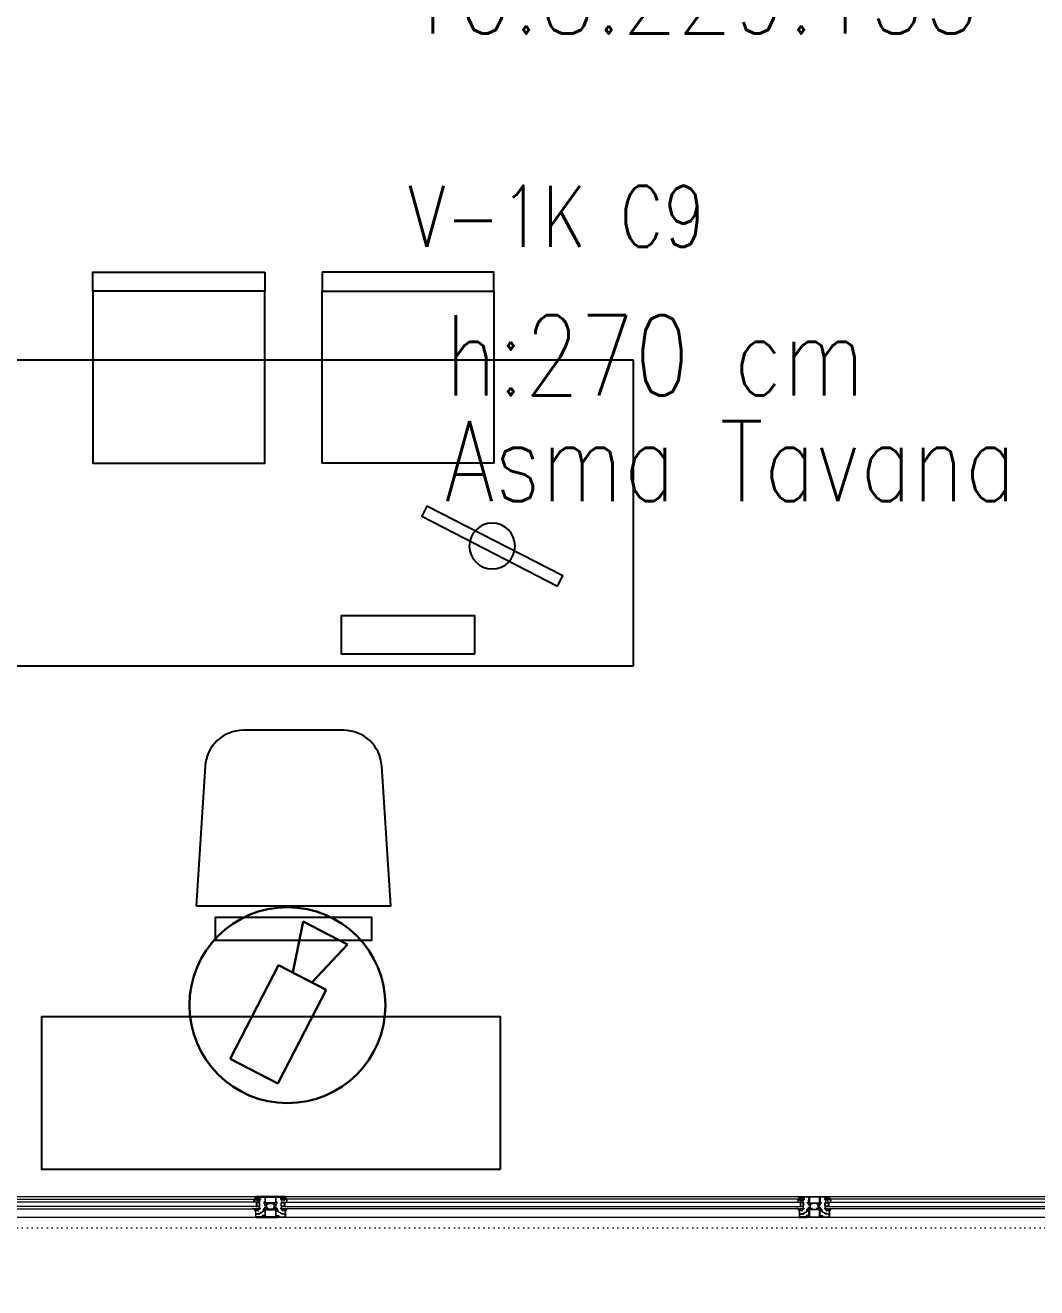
# Model space of a CAD drawing. Extents: x -1286 to 34975, y -230 to 6637.
# Drawn here: x 30806.7 to 31071.6, y 2411.8 to 2742.5 of the extents above; entities that cross this region are included whole.
import ezdxf

# ---------------------------------------------------------------- set-up
doc = ezdxf.new("R2010")
doc.units = 0
doc.header["$LTSCALE"] = 20
doc.linetypes.add('DOT2', pattern=[0.125, 0, -0.125])
doc.layers.get('0').update_dxf_attribs({"color": 9, "lineweight": 9})
for name, color, linetype, lineweight in [('05', 9, 'Continuous', 9), ('06D', 9, 'Continuous', 9), ('10', 9, 'Continuous', 9), ('15', 9, 'Continuous', 9), ('20', 9, 'DOT2', 9), ('E-DAHİLİ DOME KAMERA', 7, 'Continuous', 30), ('E-YAZI', 7, 'Continuous', 30)]:
    doc.layers.add(name, color=color, linetype=linetype, lineweight=lineweight)
doc.styles.add('E-YAZI', font='txttw.shx')

# ---------------------------------------------------------------- blocks, each defined once
blk = doc.blocks.new('AST55M13', base_point=(-120.6, -64.2))
at = {"linetype": 'Continuous'}
for points in [[(-120.6, -63.9), (-120.6, -24.599998), (-120.6, 14.700005, -0.414209), (-120.3, 15), (-115.899996, 15, -0.41421), (-115.6, 14.7), (-115.6, 12.699992, -0.41421), (-116.3, 12, -0.414214), (-116.6, 12.3), (-116.6, 13.1, 0.414214), (-117.1, 13.6), (-118.5, 13.6, 0.414214), (-119, 13.1), (-119, 6.399992, 0.414209), (-118.5, 5.9), (-117.099986, 5.9, 0.414205), (-116.6, 6.4), (-116.6, 7.20001, -0.414204), (-116.3, 7.5, -0.414214), (-115.6, 6.8), (-115.6, 3.7, -0.414214), (-116.1, 3.2), (-116.3, 3.2, -0.414214), (-116.6, 3.5), (-116.6, 4.2, 0.414214), (-116.9, 4.5), (-119, 4.5), (-119, -8.961104, 0.425432), (-117.96186, -9.960376), (-105.788552, -9.511013, 0.403077), (-105.5, -9.211232), (-105.5, -8, -0.414214), (-104.3, -6.8), (-103.392821, -6.8, -0.372826), (-102.403076, -7.657148, -0.456845), (-102.7, -8), (-104, -8, 0.414214), (-104.3, -8.3), (-104.3, -9.700012, 0.414202), (-104, -10), (-100.946604, -10), (-98.338437, -9.302068, -0.70008), (-97.584089, -10.379782), (-97.709916, -10.559482), (-99.43897, -12.27067, -0.607471), (-100.039661, -12.112259, 0.283637), (-100.258255, -11.885421), (-102.095283, -11.393179, 1.229391), (-102.4, -11.895399), (-102.4, -16.105016, 0.585524), (-101.943697, -16.361081), (-100.001669, -15.175658, -0.713652), (-99.56466, -15.537556), (-100.36784, -17.668029, -0.16709), (-100.492251, -17.818266), (-102.4, -18.982765), (-102.4, -30.217235), (-100.492251, -31.381734, -0.16709), (-100.36784, -31.531971), (-99.564658, -33.662449, -0.713657), (-100.001677, -34.024337), (-101.943707, -32.838913, 0.585511), (-102.4, -33.094985), (-102.4, -37.304601, 1.229391), (-102.095283, -37.806821), (-100.258255, -37.314579, 0.283637), (-100.039661, -37.087741, -0.607471), (-99.43897, -36.92933), (-97.709916, -38.640518), (-97.584089, -38.820218, -0.700084), (-98.338445, -39.89793), (-100.946604, -39.2), (-104.000005, -39.2, 0.414209), (-104.3, -39.5), (-104.3, -40.900004, 0.41421), (-104, -41.2), (-102.699997, -41.2, -0.456841), (-102.403076, -41.542851, -0.372826), (-103.39282, -42.4), (-104.3, -42.4, -0.414214), (-105.5, -41.2), (-105.5, -39.988768, 0.403083), (-105.788558, -39.688986), (-117.96186, -39.239624, 0.425432), (-119, -40.238896), (-119, -53.7), (-116.9, -53.7, 0.414214), (-116.6, -53.4), (-116.6, -52.69999, -0.414204), (-116.3, -52.4), (-116.09999, -52.4, -0.414208), (-115.6, -52.9), (-115.6, -56.000007, -0.414213), (-116.300007, -56.7, -0.414207), (-116.6, -56.4), (-116.6, -55.599986, 0.414205), (-117.1, -55.1), (-118.500008, -55.1, 0.414209), (-119, -55.6), (-119, -62.3, 0.414214), (-118.5, -62.8), (-117.1, -62.8, 0.414214), (-116.6, -62.3), (-116.6, -61.499993, -0.414207), (-116.3, -61.2, -0.414214), (-115.6, -61.9), (-115.6, -63.900008, -0.414206), (-115.9, -64.2), (-120.300006, -64.2, -0.414208), (-120.6, -63.9)], [(-99.249717, -12.903653), (-90.785616, -12.903653, 0.131652), (-90.285616, -12.769679), (-88.422218, -11.693846, -0.131652), (-88.272218, -11.653653), (-88.017666, -11.653653, -0.414214), (-87.717666, -11.953653), (-87.717666, -15.553653, -0.414214), (-88.017666, -15.853653), (-88.272218, -15.853653, -0.131646), (-88.422211, -15.813465), (-90.285616, -14.737628, 0.131652), (-90.785616, -14.603653), (-99.249717, -14.603653, 0.131652), (-99.749717, -14.737628), (-101.613115, -15.813461, -0.131646), (-101.763107, -15.853653), (-102.017666, -15.853653, -0.414205), (-102.317666, -15.553662), (-102.317666, -11.953653, -0.414205), (-102.017675, -11.653653), (-101.763115, -11.653653, -0.131652), (-101.613115, -11.693846), (-99.749717, -12.769679, 0.131652), (-99.249717, -12.903653)], [(-85.3, -10), (-81.1, -10), (-76.9, -10), (-76.6, -10.3), (-76.3, -10), (-67.9, -10, 0.414205), (-67.6, -9.700009), (-67.6, -8.491608, -0.365977), (-67.35, -8.195804, 0.365977), (-67.1, -7.9), (-67.1, -6.8, 0.414195), (-67.399981, -6.5), (-68.3, -6.5, 0.36597), (-68.595803, -6.749993, -0.366034), (-68.89166, -7), (-69.3, -7, -0.414202), (-69.6, -6.700012), (-69.6, -6.5, -0.414214), (-68.1, -5), (-65.9, -5, -0.414207), (-65.6, -5.299994), (-65.6, -43.9, -0.414201), (-65.899987, -44.2), (-68.1, -44.2, -0.414214), (-69.6, -42.7), (-69.6, -42.5, -0.414207), (-69.300007, -42.2), (-68.891668, -42.2, -0.366034), (-68.595804, -42.45, 0.365977), (-68.3, -42.7), (-67.4, -42.7, 0.414206), (-67.1, -42.400008), (-67.1, -41.3, 0.365977), (-67.35, -41.004196, -0.365977), (-67.6, -40.708392), (-67.6, -39.5, 0.4142), (-67.899986, -39.2), (-76.3, -39.2), (-76.6, -38.9), (-76.9, -39.2), (-85.3, -39.2, 0.4142), (-85.6, -39.499986), (-85.6, -40.708392, -0.365977), (-85.85, -41.004196, 0.365977), (-86.1, -41.3), (-86.1, -42.4, 0.414199), (-85.800015, -42.7), (-84.9, -42.7, 0.365977), (-84.604196, -42.45, -0.366034), (-84.308332, -42.2), (-83.9, -42.2, -0.414214), (-83.6, -42.5), (-83.6, -42.7, -0.414214), (-85.1, -44.2), (-86.8, -44.2, -0.414214), (-87.6, -43.4), (-87.6, -42.7, 0.414205), (-87.899991, -42.4), (-88.10718, -42.4, -0.372825), (-89.096923, -41.542857, -0.45685), (-88.8, -41.2), (-87.9, -41.2, 0.414198), (-87.6, -40.900016), (-87.6, -39.5, 0.414214), (-87.9, -39.2), (-89.053396, -39.2), (-91.661555, -39.89793, -0.700084), (-92.415911, -38.820218), (-92.290084, -38.640518), (-90.56103, -36.92933, -0.607471), (-89.960339, -37.087741, 0.283637), (-89.741745, -37.314579), (-87.904717, -37.806821, 1.229391), (-87.6, -37.304601), (-87.6, -33.094984, 0.585516), (-88.056297, -32.838916), (-89.998323, -34.024337, -0.713656), (-90.435343, -33.66245), (-89.63216, -31.531971, -0.241095), (-89.507749, -31.381734), (-87.6, -30.217235), (-87.6, -18.982765), (-89.507749, -17.818266, -0.167084), (-89.632158, -17.668036), (-90.43534, -15.537556, -0.713656), (-89.998329, -15.17566), (-88.056303, -16.361081, 0.585518), (-87.6, -16.105021), (-87.6, -11.895399, 1.229391), (-87.904717, -11.393179), (-89.741745, -11.885421, 0.283637), (-89.960339, -12.112259, -0.607471), (-90.56103, -12.27067), (-92.290084, -10.559482), (-92.415911, -10.379782, -0.700084), (-91.661555, -9.30207), (-89.053396, -10), (-87.9, -10, 0.414206), (-87.6, -9.700008), (-87.6, -8.3, 0.414206), (-87.899992, -8), (-88.8, -8, -0.456844), (-89.096924, -7.657149, -0.372825), (-88.107186, -6.8), (-87.9, -6.8, 0.414214), (-87.6, -6.5), (-87.6, -5.800024, -0.414222), (-86.8, -5), (-85.1, -5, -0.414214), (-83.6, -6.5), (-83.6, -6.7, -0.414201), (-83.899987, -7), (-84.308332, -7, -0.366034), (-84.604196, -6.75, 0.365977), (-84.9, -6.5), (-85.8, -6.5, 0.414199), (-86.1, -6.799985), (-86.1, -7.9, 0.365977), (-85.85, -8.195804, -0.365977), (-85.6, -8.491608), (-85.6, -9.7, 0.414214), (-85.3, -10)], [(-99.249717, -36.296347), (-90.785616, -36.296347, -0.131652), (-90.285616, -36.430321), (-88.422218, -37.506154, 0.131643), (-88.272229, -37.546347), (-88.017666, -37.546347, 0.414214), (-87.717666, -37.246347), (-87.717666, -33.646347, 0.414214), (-88.017666, -33.346347), (-88.272218, -33.346347, 0.131652), (-88.422218, -33.386539), (-90.285616, -34.462372, -0.131652), (-90.785616, -34.596347), (-99.249717, -34.596347, -0.131652), (-99.749717, -34.462372), (-101.613115, -33.386539, 0.131652), (-101.763115, -33.346347), (-102.017666, -33.346347, 0.414205), (-102.317666, -33.646338), (-102.317666, -37.246347, 0.414205), (-102.017675, -37.546347), (-101.763115, -37.546347, 0.131649), (-101.613118, -37.506156), (-99.749717, -36.430321, -0.131652), (-99.249717, -36.296347)]]:
    blk.add_lwpolyline(points, format="xyb", close=True, dxfattribs=at)
for points in [[(-119, -24.6), (-119, -37.6), (-104.1, -37.6), (-104.1, -11.6), (-119, -11.6), (-119, -24.6)], [(-76.55, -11.6), (-85.9, -11.6), (-85.9, -37.6), (-67.2, -37.6), (-67.2, -11.6), (-76.55, -11.6)]]:
    blk.add_lwpolyline(points, close=True, dxfattribs=at)
blk = doc.blocks.new('AS25G13', base_point=(534.475891, 569.218076))
at = {"linetype": 'Continuous'}
blk.add_lwpolyline([(554.475892, 593.818076), (554.475892, 574.618076, -0.414213), (554.175891, 574.318077), (553.575892, 574.318076, -0.414213), (553.275891, 574.618077), (553.275892, 574.818076), (550.275892, 574.818076), (550.275892, 572.118076), (550.625892, 571.916004, -0.414213), (550.735699, 571.506195), (549.749855, 569.798664, -0.767327), (549.075893, 569.979252), (549.075892, 575.018076, -0.414213), (550.075891, 576.018077), (552.775892, 576.018076, 0.414213), (553.275892, 576.518077), (553.275892, 592.418076, 0.414213), (552.775892, 592.918077), (546.871944, 592.918076, 0.414213), (545.871944, 591.918078), (545.871944, 584.702506, -0.236642), (544.585327, 582.137556, 0.18958), (541.498237, 577.158525, -0.197358), (540.185462, 575.110574), (538.643454, 574.030849, 0.244575), (537.875891, 572.556375), (537.875892, 569.763782, -0.767327), (536.857591, 569.490929), (535.716084, 571.468076, -0.577351), (535.975892, 571.918076), (536.675892, 571.918076), (536.675892, 572.556375, -0.244575), (537.955162, 575.013831), (539.49717, 576.093557, 0.197358), (540.317654, 577.373526, -0.18958), (543.867808, 583.099413, 0.236642), (544.671943, 584.702506), (544.671944, 585.818076, 0.414213), (544.371944, 586.118076), (543.971944, 586.118076, -0.414213), (543.671943, 586.418077), (543.671944, 586.818076, -0.414213), (543.971944, 587.118076), (544.171944, 587.118076, 0.414213), (544.671944, 587.618077), (544.671944, 591.918076, 0.414213), (543.671945, 592.918077), (536.175892, 592.918076, 0.41421), (535.675892, 592.418082), (535.675892, 591.901674, 0.127549), (535.764127, 591.561462, -0.098841), (537.104101, 587.384163, 0.366972), (537.386354, 587.117731, -0.399303), (537.671943, 586.818828), (537.671944, 586.418076, -0.414213), (537.371943, 586.118077), (536.46398, 586.118076, -0.400156), (535.964546, 586.594267, 0.114883), (534.725891, 590.959305, -0.126996), (534.475891, 591.927552), (534.475892, 593.818076, -0.414213), (534.775892, 594.118076), (554.175892, 594.118076, -0.414213), (554.475892, 593.818076)], format="xyb", close=True, dxfattribs=at)
blk = doc.blocks.new('AS01_16_02', base_point=(27.384856, 2.668764))
at = {"color": 0, "linetype": 'Continuous'}
for points in [[(21.277248, -1.392543, -0.892559), (21.744295, -0.515583), (24.521509, -1.857477, 0.502534), (24.860099, -2.298316, 0.502534), (25.184856, -1.847189), (25.184856, 1.7, 0.155072), (24.261958, 3.275501), (20.430427, 5.552607, -0.865076), (21.019614, 6.583639), (28.412964, 3.675712, -0.696768), (28.399147, 3.019187), (27.721583, 2.785098, 0.319818), (27.384856, 2.312508), (27.384856, 0.05, 0.414214), (27.684856, -0.25), (28.08642, -0.25, 0.396012), (28.385833, 0.03125, -0.682513), (29.272546, 0.315748), (30.127622, -0.734156, -0.172553), (30.284856, -1.176202), (30.284856, -3.723798, -0.172553), (30.127622, -4.165844), (29.272546, -5.215748, -0.682513), (28.385833, -4.93125, 0.396012), (28.08642, -4.65), (27.684856, -4.65, 0.414214), (27.384856, -4.95), (27.384856, -10.2, -0.414214), (27.084856, -10.5), (25.297074, -10.5, -0.18412), (24.964264, -10.373145), (21.227908, -7.040675, -0.881574), (21.79023, -6.223317), (24.51762, -8.055238, 1.121155), (25.184856, -8.202566), (25.184856, -4.921445, 0.698065), (24.633969, -4.152563), (21.277248, -1.392543)], [(27.72879, -3.456066, 0.198912), (27.834856, -3.5), (28.734856, -3.5, 0.414214), (28.884856, -3.35), (28.884856, -1.55, 0.414214), (28.734856, -1.4), (27.834856, -1.4, 0.414214), (27.684856, -1.55), (27.684856, -3.35, 0.198912), (27.72879, -3.456066)]]:
    blk.add_lwpolyline(points, format="xyb", close=True, dxfattribs=at)
blk = doc.blocks.new('p-dograma-catikati')
at = {"layer": '06D', "elevation": 0}
for points in [[(7.13, -680), (854.37, -680)], [(854.37, -685.5), (7.13, -685.5)]]:
    blk.add_lwpolyline(points, dxfattribs=at)
at = {"layer": '10', "ltscale": 1000}
for p, q in [((141.64, -683.75), (141.6, -683.75)), ((141.67, -683.53), (141.67, -683.73)), ((141.96, -683.5), (141.7, -683.5)), ((142.72, -681.53), (141.87, -681.53)), ((141.87, -681.53), (141.87, -682.67)), ((141.87, -682.67), (142.72, -682.67)), ((142.03, -683.52), (142.01, -683.51)), ((142.62, -681.68), (142.02, -681.68)), ((142.02, -681.68), (142.02, -682.52)), ((142.02, -682.52), (142.62, -682.52)), ((142.72, -681.78), (142.62, -681.68)), ((142.62, -682.52), (142.72, -682.42)), ((142.87, -681.68), (142.72, -681.53)), ((142.72, -682.42), (142.72, -681.78)), ((142.72, -682.67), (142.87, -682.52)), ((142.87, -682.52), (142.87, -681.68)), ((142.91, -683.1), (142.92, -683.1)), ((148.35, -683.1), (148.34, -683.1)), ((148.39, -681.68), (148.54, -681.53)), ((148.39, -682.52), (148.39, -681.68)), ((148.54, -682.67), (148.39, -682.52)), ((148.54, -681.53), (149.39, -681.53)), ((148.54, -681.78), (148.64, -681.68)), ((148.54, -682.42), (148.54, -681.78)), ((148.64, -682.52), (148.54, -682.42)), ((149.39, -682.67), (148.54, -682.67)), ((148.64, -681.68), (149.24, -681.68)), ((149.24, -682.52), (148.64, -682.52)), ((149.23, -683.52), (149.25, -683.51)), ((149.24, -681.68), (149.24, -682.52)), ((149.3, -683.5), (149.56, -683.5)), ((149.39, -681.53), (149.39, -682.67)), ((149.59, -683.53), (149.59, -683.73)), ((149.62, -683.75), (149.66, -683.75)), ((284.08, -683.75), (284.04, -683.75)), ((284.11, -683.53), (284.11, -683.73)), ((284.4, -683.5), (284.14, -683.5)), ((285.16, -681.53), (284.31, -681.53)), ((284.31, -681.53), (284.31, -682.67)), ((284.31, -682.67), (285.16, -682.67)), ((284.47, -683.52), (284.45, -683.51)), ((285.06, -681.68), (284.46, -681.68)), ((284.46, -681.68), (284.46, -682.52)), ((284.46, -682.52), (285.06, -682.52)), ((285.16, -681.78), (285.06, -681.68)), ((285.06, -682.52), (285.16, -682.42)), ((285.31, -681.68), (285.16, -681.53)), ((285.16, -682.42), (285.16, -681.78)), ((285.16, -682.67), (285.31, -682.52)), ((285.31, -682.52), (285.31, -681.68)), ((285.35, -683.1), (285.36, -683.1)), ((290.78, -683.1), (290.77, -683.1)), ((290.83, -681.68), (290.98, -681.53)), ((290.83, -682.52), (290.83, -681.68)), ((290.98, -682.67), (290.83, -682.52)), ((290.98, -681.53), (291.83, -681.53)), ((290.98, -681.78), (291.08, -681.68)), ((290.98, -682.42), (290.98, -681.78)), ((291.08, -682.52), (290.98, -682.42)), ((291.83, -682.67), (290.98, -682.67)), ((291.08, -681.68), (291.68, -681.68)), ((291.68, -682.52), (291.08, -682.52)), ((291.67, -683.52), (291.69, -683.51)), ((291.68, -681.68), (291.68, -682.52)), ((291.73, -683.5), (292, -683.5)), ((291.83, -681.53), (291.83, -682.67)), ((292.03, -683.53), (292.03, -683.73)), ((292.06, -683.75), (292.09, -683.75))]:
    blk.add_line(p, q, dxfattribs=at)
at = {"layer": '10', "ltscale": 1000, "extrusion": (0, 0, -1)}
for centre, major_axis, start_param, end_param in [((141, -683.12), (-0.03, 0), 0.00045, 1.852781), ((141, -683.12), (0.03, 0), 1.914618, 3.141561), ((140.72, -683.83), (-0.8, 0), 1.91468, 2.940113), ((142.02, -680.55), (2.97, 0), 1.723745, 1.916715), ((141.6, -683.66), (-0.1, 0), -1.570624, -0.201547), ((142.11, -680.35), (-3.2, 0), 4.537008, 4.882121), ((141.64, -683.73), (0.03, 0), 0.000001, 1.570795), ((141.7, -683.53), (0.03, 0), 3.141594, 4.712388), ((141.96, -683.59), (-0.1, 0), 1.57081, 2.088079), ((142.19, -683.06), (0.529, 0), 1.168071, 1.875789), ((142.11, -682.54), (-1.11, 0), 3.811733, 4.445523), ((142.62, -682.86), (0.391, 0), 0.785447, 1.446401), ((142.92, -683.14), (-0.0382, 0), 0.62909, 1.300096), ((142.92, -683.15), (-0.05, 0), 1.571021, 3.466754), ((283.44, -683.12), (-0.03, 0), 0.00045, 1.852781), ((283.44, -683.12), (0.03, 0), 1.914618, 3.141561), ((283.16, -683.83), (-0.8, 0), 1.91468, 2.940113), ((284.45, -680.55), (-2.97, 0), -1.417848, -1.224878), ((284.04, -683.66), (-0.1, 0), -1.570624, -0.201547), ((284.54, -680.35), (-3.2, 0), 4.537008, 4.882121), ((284.08, -683.73), (0.03, 0), 0.000001, 1.570795), ((284.14, -683.53), (-0.03, 0), 0.000001, 1.570795), ((284.4, -683.59), (-0.1, 0), 1.57081, 2.088079), ((284.62, -683.06), (0.529, 0), 1.168071, 1.875789), ((284.54, -682.54), (-1.11, 0), 3.811733, 4.445523), ((285.05, -682.86), (-0.391, 0), 3.92704, 4.587994), ((285.36, -683.14), (-0.0382, 0), 0.62909, 1.300096), ((285.36, -683.15), (-0.05, 0), 1.571021, 3.466754)]:
    blk.add_ellipse(centre, major_axis=major_axis, ratio=0.909091, start_param=start_param, end_param=end_param, dxfattribs=at)
at = {"layer": '10', "ltscale": 1000}
for centre, major_axis, start_param, end_param in [((148.34, -683.15), (0.05, 0), 1.571021, 3.466754), ((149.16, -682.54), (1.11, 0), 3.811733, 4.445523), ((148.34, -683.14), (0.0382, 0), 0.62909, 1.300096), ((148.65, -682.86), (0.391, 0), 3.92704, 4.587994), ((149.16, -680.35), (3.2, 0), 4.537008, 4.882121), ((149.07, -683.06), (-0.529, 0), 1.168071, 1.875789), ((149.3, -683.59), (0.1, 0), 1.57081, 2.088079), ((149.56, -683.53), (-0.03, 0), 3.141594, 4.712388), ((149.62, -683.73), (-0.03, 0), 0.000001, 1.570795), ((149.66, -683.66), (0.1, 0), -1.570624, -0.201547), ((149.24, -680.55), (2.97, 0), -1.417848, -1.224878), ((150.54, -683.83), (0.8, 0), 1.91468, 2.940113), ((150.26, -683.12), (0.03, 0), 0.00045, 1.852781), ((150.26, -683.12), (-0.03, 0), 1.914618, 3.141561), ((290.77, -683.15), (0.05, 0), 1.571021, 3.466754), ((291.59, -682.54), (1.11, 0), 3.811733, 4.445523), ((290.77, -683.14), (0.0382, 0), 0.62909, 1.300096), ((291.08, -682.86), (-0.391, 0), 0.785447, 1.446401), ((291.59, -680.35), (3.2, 0), 4.537008, 4.882121), ((291.51, -683.06), (-0.529, 0), 1.168071, 1.875789), ((291.73, -683.59), (0.1, 0), 1.57081, 2.088079), ((292, -683.53), (-0.03, 0), 3.141594, 4.712388), ((292.06, -683.73), (-0.03, 0), 0.000001, 1.570795), ((292.09, -683.66), (0.1, 0), -1.570624, -0.201547), ((291.68, -680.55), (-2.97, 0), 1.723745, 1.916715), ((292.98, -683.83), (0.8, 0), 1.91468, 2.940113), ((292.7, -683.12), (0.03, 0), 0.00045, 1.852781), ((292.7, -683.12), (-0.03, 0), 1.914618, 3.141561)]:
    blk.add_ellipse(centre, major_axis=major_axis, ratio=0.909091, start_param=start_param, end_param=end_param, dxfattribs=at)
at = {"layer": '15', "elevation": 0}
for points in [[(142.72, -681.53), (6.11, -681.53), (6.11, -680.73), (142.72, -680.73), (142.72, -681.53)], [(148.54, -681.53), (285.16, -681.53), (285.16, -680.73), (148.54, -680.73), (148.54, -681.53)], [(290.98, -681.53), (427.59, -681.53), (427.59, -680.73), (290.98, -680.73), (290.98, -681.53)], [(142.72, -682.67), (6.11, -682.67), (6.11, -683.27), (142.72, -683.27), (142.72, -682.67)], [(148.54, -682.67), (285.16, -682.67), (285.16, -683.27), (148.54, -683.27), (148.54, -682.67)], [(290.98, -682.67), (427.59, -682.67), (427.59, -683.27), (290.98, -683.27), (290.98, -682.67)]]:
    blk.add_lwpolyline(points, dxfattribs=at)
at = {"layer": '10', "ltscale": 1000, "extrusion": (0, 0, -1), "yscale": 0.1, "zscale": -0.1}
for name, p, xscale, rotation in [('AS01_16_02', (-141.67, -680.5), -0.1, 270), ('AS01_16_02', (-292.03, -680.5), 0.1, 90), ('AS25G13', (-147.1, -683.5), -0.1, 90), ('AS25G13', (-286.6, -683.5), 0.1, 270)]:
    blk.add_blockref(name, p, dxfattribs=dict(at, xscale=xscale, rotation=rotation))
at = {"layer": '10', "ltscale": 1000, "yscale": 0.1, "zscale": 0.1}
for name, p, xscale, rotation in [('AST55M13', (149.59, -680), -0.1, 90), ('AS01_16_02', (149.59, -680.5), -0.1, 270), ('AS01_16_02', (284.11, -680.5), 0.1, 90), ('AST55M13', (284.11, -680), 0.1, 270), ('AS25G13', (144.16, -683.5), -0.1, 90), ('AS25G13', (289.54, -683.5), 0.1, 270)]:
    blk.add_blockref(name, p, dxfattribs=dict(at, xscale=xscale, rotation=rotation))
blk = doc.blocks.new('m-vw-sandalye-02')
at = {"lineweight": -3, "ltscale": 0.5}
for points in [[(-22.5, 0), (-22.5, -5), (22.5, -5), (22.5, 0)], [(-22.5, -5), (22.5, -5), (22.5, -50), (-22.5, -50)]]:
    blk.add_lwpolyline(points, close=True, dxfattribs=at)
blk = doc.blocks.new('m-vw-sandalye')
at = {"lineweight": -3, "ltscale": 0.5}
blk.add_lwpolyline([(-20.5, 0), (20.5, 0), (20.5, -6), (-20.5, -6)], close=True, dxfattribs=at)
blk.add_lwpolyline([(-25.5, -9), (25.5, -9), (23.11, -45.65, -0.395265), (13.13, -55), (-13.13, -55, -0.395265), (-23.11, -45.65)], format="xyb", close=True, dxfattribs=at)
blk = doc.blocks.new('m-vw-çalışma-p-01')
at = {"lineweight": -3, "ltscale": 0.5}
for p, q in [((11.93, 179.03), (91.93, 179.03)), ((11.93, -0.97), (11.93, 179.03)), ((91.93, 179.03), (91.93, -0.97)), ((91.93, -0.97), (11.93, -0.97))]:
    blk.add_line(p, q, dxfattribs=at)
for points in [[(32.8, 159.16), (35.47, 160.53), (53.74, 124.95), (51.08, 123.58)], [(15, 137.5), (25, 137.5), (25, 102.5), (15, 102.5)]]:
    blk.add_lwpolyline(points, close=True, dxfattribs=at)
blk.add_circle((43.27, 142.05), 6, dxfattribs=at)
at = {"lineweight": -3, "ltscale": 0.5, "xscale": -1, "rotation": 270}
blk.add_blockref('m-vw-sandalye-02', (115, 120), dxfattribs=at)
at = {"lineweight": -3, "rotation": 90}
blk.add_blockref('m-vw-sandalye', (-60, 90), dxfattribs=at)
at = {"lineweight": -3, "ltscale": 0.5, "rotation": 270}
blk.add_blockref('m-vw-sandalye-02', (115, 60), dxfattribs=at)
blk = doc.blocks.new('m-çalışma dolap modül')
at = {"lineweight": -3, "ltscale": 0.5}
blk.add_lwpolyline([(0, 40), (120, 40), (120, 0), (0, 0)], close=True, dxfattribs=at)
blk = doc.blocks.new('catikatirevizepergole-krt')
for points in [[(0, 0), (-830, 0), (-830, 1638), (0, 1638)], [(-30, 1638), (-30, 1550), (-800, 1550), (-800, 1638)]]:
    blk.add_lwpolyline(points, close=True)
blk = doc.blocks.new('100_DAHİLİ DOME KAMERA')
at = {"layer": 'E-DAHİLİ DOME KAMERA', "color": 4}
for p, q in [((-1.936, 0.715), (-1.936, -0.689)), ((0.82, 0.715), (-1.936, 0.715)), ((0.82, -0.689), (0.82, 0.715)), ((0.82, 0.294), (2.131, 0.668)), ((2.131, 0.668), (2.131, -0.643)), ((0.82, -0.268), (2.131, -0.643)), ((-1.936, -0.689), (0.82, -0.689))]:
    blk.add_line(p, q, dxfattribs=at)
at = {"layer": 'E-DAHİLİ DOME KAMERA', "color": 4, "linetype": 'Continuous'}
blk.add_circle((0, 0), 2.566, dxfattribs=at)

msp = doc.modelspace()

# ---------------------------------------------------------------- block references
msp.add_blockref('p-dograma-catikati', (30725.34, 3115.7))
at = {"layer": '05', "lineweight": -3, "xscale": -1, "rotation": 270}
msp.add_blockref('m-vw-çalışma-p-01', (30786.98, 2562.8), dxfattribs=at)
at = {"layer": '05', "lineweight": -3, "rotation": 180}
msp.add_blockref('m-çalışma dolap modül', (30931.12, 2482.8), dxfattribs=at)
at = {"layer": '20'}
msp.add_blockref('catikatirevizepergole-krt', (31581.35, 789.5), dxfattribs=at)
at = {"layer": 'E-DAHİLİ DOME KAMERA', "xscale": -9.999999999999995, "yscale": 9.999999999999998, "zscale": 9.999999999999998, "rotation": 242.669352024509}
msp.add_blockref('100_DAHİLİ DOME KAMERA', (30875.41, 2485.81), dxfattribs=at)

# ---------------------------------------------------------------- texts
at = {"layer": 'E-YAZI', "color": 1, "style": 'E-YAZI', "width": 0.8}
msp.add_text('10.8.229.135', height=21, dxfattribs=at).set_placement((30905.53, 2740.31))
at = {"layer": 'E-YAZI', "color": 6, "style": 'E-YAZI', "width": 0.8}
msp.add_text('V-1K C9', height=16, dxfattribs=at).set_placement((30906.99, 2684.44))
at = {"layer": 'E-YAZI', "color": 30, "style": 'E-YAZI', "width": 0.8}
for s, p in [('h:270 cm', (30916.61, 2645.54)), ('Asma Tavana Monte', (30916.61, 2617.82))]:
    msp.add_text(s, height=21, dxfattribs=at).set_placement(p)

doc.saveas('drawing.dxf')
